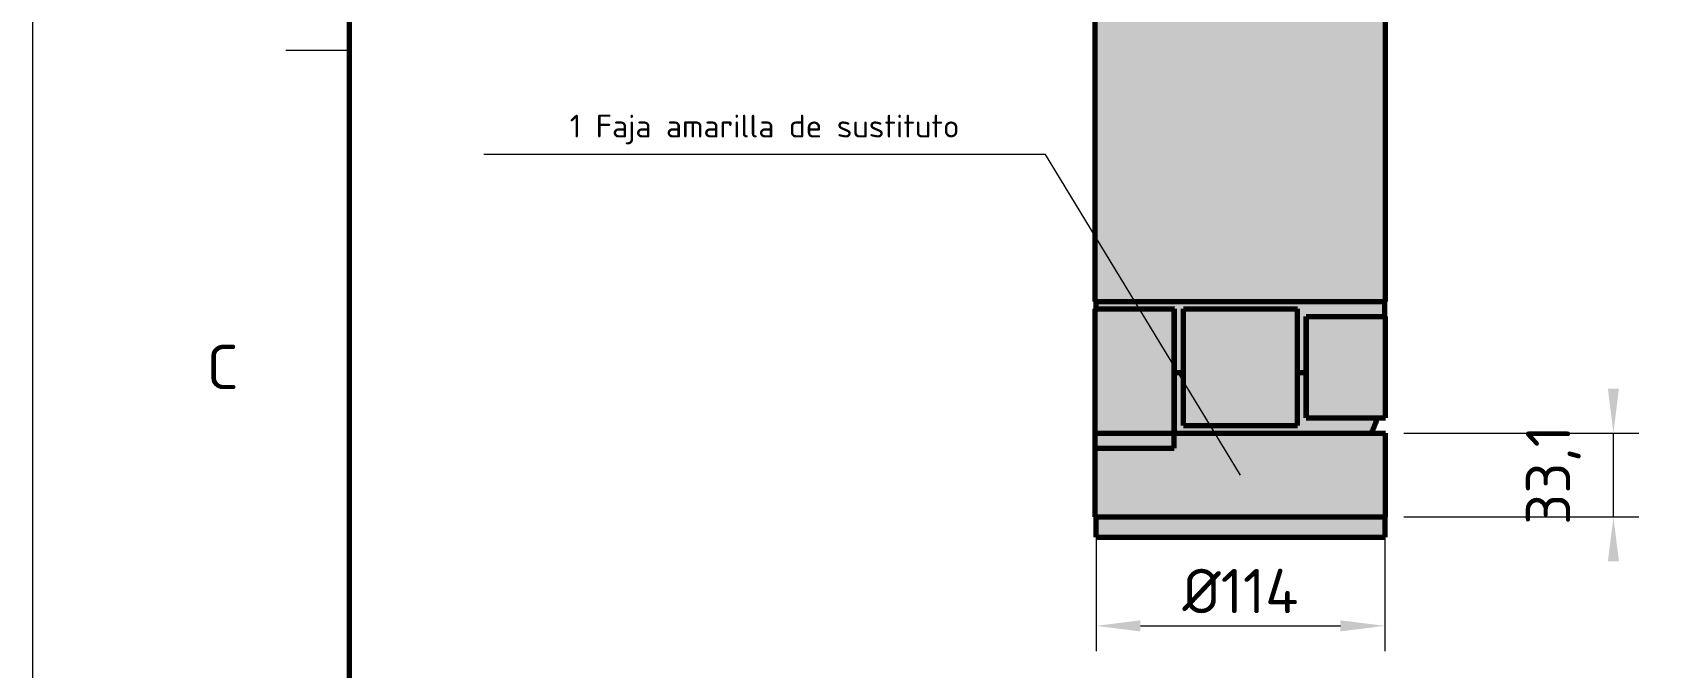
# Model space of a CAD drawing. Header units: millimetres. Extents: x 0 to 420, y 0 to 297.
# Drawn here: x 0 to 128.8, y 149.8 to 199.9 of the extents above; entities that cross this region are included whole.
import ezdxf
from ezdxf.enums import TextEntityAlignment as Align

# ---------------------------------------------------------------- set-up
doc = ezdxf.new("R2010")
doc.units = ezdxf.units.MM
for name, color, linetype, lineweight in [('01-VISIBLE', 7, 'CONTINUOUS', 70), ('04-COTA', 3, 'CONTINUOUS', 18), ('06-TEXTO', 7, 'CONTINUOUS', 25), ('07-RECUADRO', 7, 'CONTINUOUS', 70), ('08-FINA', 5, 'CONTINUOUS', 18), ('13-GRAFICA', 30, 'CONTINUOUS', 18)]:
    doc.layers.add(name, color=color, linetype=linetype, lineweight=lineweight)
doc.styles.add('ISO3098', font='isocpeur.ttf')
doc.dimstyles.new('FLAMA-IRAM', dxfattribs={"dimtxt": 3.5, "dimasz": 3.5, "dimexe": 2, "dimexo": 1.5, "dimgap": 1, "dimtad": 1, "dimdec": 1, "dimtxsty": 'ISO3098', "dimblk": 'IRAM_FLECHA', "dimblk1": 'IRAM_FLECHA', "dimblk2": 'IRAM_FLECHA', "dimcen": 2.5, "dimclrd": 256, "dimclre": 256, "dimclrt": 256, "dimazin": 3, "dimtfac": 1, "dimtmove": 0, "dimatfit": 3, "dimlwd": 18, "dimlwe": 18})

# ---------------------------------------------------------------- blocks, each defined once
blk = doc.blocks.new('IRAM_FLECHA')
blk.add_solid([(0, 0), (-1, 0.125), (-1, -0.125)])

msp = doc.modelspace()

# ---------------------------------------------------------------- hatches: boundary and pattern name
at = {"layer": '08-FINA'}
h = msp.add_hatch(color=7, dxfattribs=at)
h.dxf.hatch_style = 1
h.paths.add_polyline_path([(95.373, 164.969), (94.415, 167.313), (93.732, 166.897)])
at = {"layer": '13-GRAFICA', "true_color": 0xffffff}
h = msp.add_hatch(color=7, dxfattribs=at)
h.dxf.hatch_style = 1
h.paths.add_polyline_path([(83.973, 178.655), (83.973, 236.655), (106.773, 236.655), (106.773, 178.655)])
at = {"layer": '13-GRAFICA', "true_color": 0xb21820}
h = msp.add_hatch(color=7, dxfattribs=at)
h.dxf.hatch_style = 1
h.paths.add_polyline_path([(83.973, 178.055), (83.973, 178.655), (90.873, 178.655), (90.873, 178.055), (90.873, 168.855), (90.873, 168.255), (90.173, 168.255), (90.173, 178.055)])
at = {"layer": '13-GRAFICA', "true_color": 0xffffff}
h = msp.add_hatch(color=7, dxfattribs=at)
h.dxf.hatch_style = 1
h.paths.add_polyline_path([(83.973, 168.255), (83.973, 178.055), (90.173, 178.055), (90.173, 168.255)])
at = {"layer": '13-GRAFICA', "true_color": 0xb21820}
h = msp.add_hatch(color=7, dxfattribs=at)
h.dxf.hatch_style = 1
h.paths.add_polyline_path([(99.873, 178.655), (99.873, 178.055), (90.873, 178.055), (90.873, 178.655)])
at = {"layer": '13-GRAFICA', "true_color": 0xd7beeb}
h = msp.add_hatch(color=7, dxfattribs=at)
h.dxf.hatch_style = 1
h.paths.add_polyline_path([(90.873, 168.855), (90.873, 178.055), (99.873, 178.055), (99.873, 168.855)])
at = {"layer": '13-GRAFICA', "true_color": 0xb21820}
h = msp.add_hatch(color=7, dxfattribs=at)
h.dxf.hatch_style = 1
h.paths.add_polyline_path([(106.773, 178.655), (106.773, 177.455), (100.573, 177.455), (100.573, 169.455), (106.073, 169.455), (106.073, 169.055), (105.973, 169.055), (105.973, 168.755), (105.873, 168.755), (105.873, 168.555), (105.773, 168.555), (105.673, 168.255), (99.873, 168.255), (99.873, 168.855), (99.873, 178.055), (99.873, 178.655)])
at = {"layer": '13-GRAFICA', "true_color": 0xf7c8d7}
h = msp.add_hatch(color=7, dxfattribs=at)
h.dxf.hatch_style = 1
h.paths.add_polyline_path([(100.573, 169.455), (100.573, 177.455), (106.773, 177.455), (106.773, 169.455)])
at = {"layer": '13-GRAFICA', "true_color": 0xb21820}
h = msp.add_hatch(color=7, dxfattribs=at)
h.dxf.hatch_style = 1
h.paths.add_polyline_path([(90.873, 168.255), (90.873, 168.855), (99.873, 168.855), (99.873, 168.255)])
at = {"layer": '13-GRAFICA', "true_color": 0xffd200}
h = msp.add_hatch(color=7, dxfattribs=at)
h.dxf.hatch_style = 1
h.paths.add_polyline_path([(83.973, 161.655), (83.973, 168.255), (106.773, 168.255), (106.773, 161.655)])
at = {"layer": '13-GRAFICA', "true_color": 0x202020}
h = msp.add_hatch(color=7, dxfattribs=at)
h.dxf.hatch_style = 1
h.paths.add_polyline_path([(83.973, 160.055), (83.973, 161.655), (106.773, 161.655), (106.773, 160.055)])

# ---------------------------------------------------------------- linework, layer by layer
at = {"layer": '01-VISIBLE'}
for p, q in [((83.913, 178.683), (83.913, 236.675)), ((106.833, 178.683), (106.833, 236.675)), ((83.913, 167.083), (83.913, 178.083)), ((83.973, 178.083), (83.973, 178.683)), ((90.145, 167.083), (90.145, 178.083)), ((90.173, 178.083), (90.145, 178.083)), ((90.173, 168.283), (90.173, 178.083)), ((90.873, 168.883), (90.873, 178.083)), ((99.873, 168.883), (99.873, 178.083)), ((106.773, 177.483), (106.773, 178.683)), ((100.573, 177.483), (100.601, 177.483)), ((100.573, 169.483), (100.573, 177.483)), ((100.601, 169.483), (100.601, 177.483)), ((106.822, 169.483), (106.822, 177.483)), ((100.573, 169.483), (100.601, 169.483)), ((83.913, 161.655), (83.913, 168.283)), ((106.833, 161.655), (106.833, 168.283)), ((83.973, 160.055), (83.973, 161.655)), ((106.773, 161.655), (106.773, 160.055))]:
    msp.add_line(p, q, dxfattribs=at)
for points in [[(83.913, 178.683), (84.013, 178.683), (84.113, 178.683), (84.213, 178.683), (84.313, 178.683), (84.413, 178.683), (84.514, 178.683), (84.614, 178.683), (84.714, 178.683), (84.814, 178.683), (84.914, 178.683), (85.014, 178.683), (85.114, 178.683), (85.214, 178.683), (85.314, 178.683), (85.414, 178.683), (85.514, 178.683), (85.614, 178.683), (85.715, 178.683), (85.815, 178.683), (85.915, 178.683), (86.015, 178.683), (86.115, 178.683), (86.215, 178.683), (86.315, 178.683), (86.415, 178.683), (86.515, 178.683), (86.615, 178.683), (86.715, 178.683), (86.816, 178.683), (86.916, 178.683), (87.016, 178.683), (87.116, 178.683), (87.216, 178.683), (87.316, 178.683), (87.416, 178.683), (87.516, 178.683), (87.616, 178.683), (87.716, 178.683), (87.816, 178.683), (87.916, 178.683), (88.017, 178.683), (88.117, 178.683), (88.217, 178.683), (88.317, 178.683), (88.417, 178.683), (88.517, 178.683), (88.617, 178.683), (88.717, 178.683), (88.817, 178.683), (88.917, 178.683), (89.017, 178.683), (89.118, 178.683), (89.218, 178.683), (89.318, 178.683), (89.418, 178.683), (89.518, 178.683), (89.618, 178.683), (89.718, 178.683), (89.818, 178.683), (89.918, 178.683), (90.018, 178.683), (90.118, 178.683), (90.219, 178.683), (90.319, 178.683), (90.419, 178.683), (90.519, 178.683), (90.619, 178.683), (90.719, 178.683), (90.819, 178.683), (90.919, 178.683), (91.019, 178.683), (91.119, 178.683), (91.219, 178.683), (91.319, 178.683), (91.42, 178.683), (91.52, 178.683), (91.62, 178.683), (91.72, 178.683), (91.82, 178.683), (91.92, 178.683), (92.02, 178.683), (92.12, 178.683), (92.22, 178.683), (92.32, 178.683), (92.42, 178.683), (92.521, 178.683), (92.621, 178.683), (92.721, 178.683), (92.821, 178.683), (92.921, 178.683), (93.021, 178.683), (93.121, 178.683), (93.221, 178.683), (93.321, 178.683), (93.421, 178.683), (93.521, 178.683), (93.621, 178.683), (93.722, 178.683), (93.822, 178.683), (93.922, 178.683), (94.022, 178.683), (94.122, 178.683), (94.222, 178.683), (94.322, 178.683), (94.422, 178.683), (94.522, 178.683), (94.622, 178.683), (94.722, 178.683), (94.823, 178.683), (94.923, 178.683), (95.023, 178.683), (95.123, 178.683), (95.223, 178.683), (95.323, 178.683), (95.423, 178.683), (95.523, 178.683), (95.623, 178.683), (95.723, 178.683), (95.823, 178.683), (95.923, 178.683), (96.024, 178.683), (96.124, 178.683), (96.224, 178.683), (96.324, 178.683), (96.424, 178.683), (96.524, 178.683), (96.624, 178.683), (96.724, 178.683), (96.824, 178.683), (96.924, 178.683), (97.024, 178.683), (97.125, 178.683), (97.225, 178.683), (97.325, 178.683), (97.425, 178.683), (97.525, 178.683), (97.625, 178.683), (97.725, 178.683), (97.825, 178.683), (97.925, 178.683), (98.025, 178.683), (98.125, 178.683), (98.225, 178.683), (98.326, 178.683), (98.426, 178.683), (98.526, 178.683), (98.626, 178.683), (98.726, 178.683), (98.826, 178.683), (98.926, 178.683), (99.026, 178.683), (99.126, 178.683), (99.226, 178.683), (99.326, 178.683), (99.427, 178.683), (99.527, 178.683), (99.627, 178.683), (99.727, 178.683), (99.827, 178.683), (99.927, 178.683), (100.027, 178.683), (100.127, 178.683), (100.227, 178.683), (100.327, 178.683), (100.427, 178.683), (100.527, 178.683), (100.628, 178.683), (100.728, 178.683), (100.828, 178.683), (100.928, 178.683), (101.028, 178.683), (101.128, 178.683), (101.228, 178.683), (101.328, 178.683), (101.428, 178.683), (101.528, 178.683), (101.628, 178.683), (101.729, 178.683), (101.829, 178.683), (101.929, 178.683), (102.029, 178.683), (102.129, 178.683), (102.229, 178.683), (102.329, 178.683), (102.429, 178.683), (102.529, 178.683), (102.629, 178.683), (102.729, 178.683), (102.83, 178.683), (102.93, 178.683), (103.03, 178.683), (103.13, 178.683), (103.23, 178.683), (103.33, 178.683), (103.43, 178.683), (103.53, 178.683), (103.63, 178.683), (103.73, 178.683), (103.83, 178.683), (103.93, 178.683), (104.031, 178.683), (104.131, 178.683), (104.231, 178.683), (104.331, 178.683), (104.431, 178.683), (104.531, 178.683), (104.631, 178.683), (104.731, 178.683), (104.831, 178.683), (104.931, 178.683), (105.031, 178.683), (105.132, 178.683), (105.232, 178.683), (105.332, 178.683), (105.432, 178.683), (105.532, 178.683), (105.632, 178.683), (105.732, 178.683), (105.832, 178.683), (105.932, 178.683), (106.032, 178.683), (106.132, 178.683), (106.232, 178.683), (106.333, 178.683), (106.433, 178.683), (106.533, 178.683), (106.633, 178.683), (106.733, 178.683), (106.833, 178.683)], [(83.913, 178.083), (84.014, 178.083), (84.114, 178.083), (84.215, 178.083), (84.315, 178.083), (84.416, 178.083), (84.516, 178.083), (84.617, 178.083), (84.717, 178.083), (84.818, 178.083), (84.918, 178.083), (85.019, 178.083), (85.119, 178.083), (85.22, 178.083), (85.32, 178.083), (85.421, 178.083), (85.521, 178.083), (85.622, 178.083), (85.722, 178.083), (85.823, 178.083), (85.923, 178.083), (86.024, 178.083), (86.124, 178.083), (86.225, 178.083), (86.326, 178.083), (86.426, 178.083), (86.527, 178.083), (86.627, 178.083), (86.728, 178.083), (86.828, 178.083), (86.929, 178.083), (87.029, 178.083), (87.13, 178.083), (87.23, 178.083), (87.331, 178.083), (87.431, 178.083), (87.532, 178.083), (87.632, 178.083), (87.733, 178.083), (87.833, 178.083), (87.934, 178.083), (88.034, 178.083), (88.135, 178.083), (88.235, 178.083), (88.336, 178.083), (88.436, 178.083), (88.537, 178.083), (88.637, 178.083), (88.738, 178.083), (88.839, 178.083), (88.939, 178.083), (89.04, 178.083), (89.14, 178.083), (89.241, 178.083), (89.341, 178.083), (89.442, 178.083), (89.542, 178.083), (89.643, 178.083), (89.743, 178.083), (89.844, 178.083), (89.944, 178.083), (90.045, 178.083), (90.145, 178.083)], [(90.873, 178.083), (90.974, 178.083), (91.075, 178.083), (91.177, 178.083), (91.278, 178.083), (91.379, 178.083), (91.48, 178.083), (91.581, 178.083), (91.682, 178.083), (91.783, 178.083), (91.884, 178.083), (91.986, 178.083), (92.087, 178.083), (92.188, 178.083), (92.289, 178.083), (92.39, 178.083), (92.491, 178.083), (92.592, 178.083), (92.693, 178.083), (92.794, 178.083), (92.896, 178.083), (92.997, 178.083), (93.098, 178.083), (93.199, 178.083), (93.3, 178.083), (93.401, 178.083), (93.502, 178.083), (93.603, 178.083), (93.705, 178.083), (93.806, 178.083), (93.907, 178.083), (94.008, 178.083), (94.109, 178.083), (94.21, 178.083), (94.311, 178.083), (94.412, 178.083), (94.513, 178.083), (94.615, 178.083), (94.716, 178.083), (94.817, 178.083), (94.918, 178.083), (95.019, 178.083), (95.12, 178.083), (95.221, 178.083), (95.322, 178.083), (95.424, 178.083), (95.525, 178.083), (95.626, 178.083), (95.727, 178.083), (95.828, 178.083), (95.929, 178.083), (96.03, 178.083), (96.131, 178.083), (96.233, 178.083), (96.334, 178.083), (96.435, 178.083), (96.536, 178.083), (96.637, 178.083), (96.738, 178.083), (96.839, 178.083), (96.94, 178.083), (97.041, 178.083), (97.143, 178.083), (97.244, 178.083), (97.345, 178.083), (97.446, 178.083), (97.547, 178.083), (97.648, 178.083), (97.749, 178.083), (97.85, 178.083), (97.952, 178.083), (98.053, 178.083), (98.154, 178.083), (98.255, 178.083), (98.356, 178.083), (98.457, 178.083), (98.558, 178.083), (98.659, 178.083), (98.76, 178.083), (98.862, 178.083), (98.963, 178.083), (99.064, 178.083), (99.165, 178.083), (99.266, 178.083), (99.367, 178.083), (99.468, 178.083), (99.569, 178.083), (99.671, 178.083), (99.772, 178.083), (99.873, 178.083)], [(100.601, 177.483), (100.701, 177.483), (100.801, 177.483), (100.902, 177.483), (101.002, 177.483), (101.102, 177.483), (101.203, 177.483), (101.303, 177.483), (101.403, 177.483), (101.504, 177.483), (101.604, 177.483), (101.704, 177.483), (101.805, 177.483), (101.905, 177.483), (102.005, 177.483), (102.106, 177.483), (102.206, 177.483), (102.306, 177.483), (102.407, 177.483), (102.507, 177.483), (102.607, 177.483), (102.708, 177.483), (102.808, 177.483), (102.908, 177.483), (103.009, 177.483), (103.109, 177.483), (103.209, 177.483), (103.31, 177.483), (103.41, 177.483), (103.51, 177.483), (103.611, 177.483), (103.711, 177.483), (103.812, 177.483), (103.912, 177.483), (104.012, 177.483), (104.113, 177.483), (104.213, 177.483), (104.313, 177.483), (104.414, 177.483), (104.514, 177.483), (104.614, 177.483), (104.715, 177.483), (104.815, 177.483), (104.915, 177.483), (105.016, 177.483), (105.116, 177.483), (105.216, 177.483), (105.317, 177.483), (105.417, 177.483), (105.517, 177.483), (105.618, 177.483), (105.718, 177.483), (105.818, 177.483), (105.919, 177.483), (106.019, 177.483), (106.119, 177.483), (106.22, 177.483), (106.32, 177.483), (106.42, 177.483), (106.521, 177.483), (106.621, 177.483), (106.721, 177.483), (106.822, 177.483)], [(90.173, 173.055), (90.273, 173.055), (90.373, 173.055), (90.473, 173.055), (90.573, 173.055), (90.673, 173.055), (90.773, 173.055), (90.873, 173.055)], [(99.873, 173.055), (99.973, 173.055), (100.073, 173.055), (100.173, 173.055), (100.273, 173.055), (100.373, 173.055), (100.473, 173.055), (100.573, 173.055)], [(90.873, 168.883), (90.974, 168.883), (91.075, 168.883), (91.177, 168.883), (91.278, 168.883), (91.379, 168.883), (91.48, 168.883), (91.581, 168.883), (91.682, 168.883), (91.783, 168.883), (91.884, 168.883), (91.986, 168.883), (92.087, 168.883), (92.188, 168.883), (92.289, 168.883), (92.39, 168.883), (92.491, 168.883), (92.592, 168.883), (92.693, 168.883), (92.794, 168.883), (92.896, 168.883), (92.997, 168.883), (93.098, 168.883), (93.199, 168.883), (93.3, 168.883), (93.401, 168.883), (93.502, 168.883), (93.603, 168.883), (93.705, 168.883), (93.806, 168.883), (93.907, 168.883), (94.008, 168.883), (94.109, 168.883), (94.21, 168.883), (94.311, 168.883), (94.412, 168.883), (94.513, 168.883), (94.615, 168.883), (94.716, 168.883), (94.817, 168.883), (94.918, 168.883), (95.019, 168.883), (95.12, 168.883), (95.221, 168.883), (95.322, 168.883), (95.424, 168.883), (95.525, 168.883), (95.626, 168.883), (95.727, 168.883), (95.828, 168.883), (95.929, 168.883), (96.03, 168.883), (96.131, 168.883), (96.233, 168.883), (96.334, 168.883), (96.435, 168.883), (96.536, 168.883), (96.637, 168.883), (96.738, 168.883), (96.839, 168.883), (96.94, 168.883), (97.041, 168.883), (97.143, 168.883), (97.244, 168.883), (97.345, 168.883), (97.446, 168.883), (97.547, 168.883), (97.648, 168.883), (97.749, 168.883), (97.85, 168.883), (97.952, 168.883), (98.053, 168.883), (98.154, 168.883), (98.255, 168.883), (98.356, 168.883), (98.457, 168.883), (98.558, 168.883), (98.659, 168.883), (98.76, 168.883), (98.862, 168.883), (98.963, 168.883), (99.064, 168.883), (99.165, 168.883), (99.266, 168.883), (99.367, 168.883), (99.468, 168.883), (99.569, 168.883), (99.671, 168.883), (99.772, 168.883), (99.873, 168.883)], [(100.601, 169.483), (100.701, 169.483), (100.801, 169.483), (100.902, 169.483), (101.002, 169.483), (101.102, 169.483), (101.203, 169.483), (101.303, 169.483), (101.403, 169.483), (101.504, 169.483), (101.604, 169.483), (101.704, 169.483), (101.805, 169.483), (101.905, 169.483), (102.005, 169.483), (102.106, 169.483), (102.206, 169.483), (102.306, 169.483), (102.407, 169.483), (102.507, 169.483), (102.607, 169.483), (102.708, 169.483), (102.808, 169.483), (102.908, 169.483), (103.009, 169.483), (103.109, 169.483), (103.209, 169.483), (103.31, 169.483), (103.41, 169.483), (103.51, 169.483), (103.611, 169.483), (103.711, 169.483), (103.812, 169.483), (103.912, 169.483), (104.012, 169.483), (104.113, 169.483), (104.213, 169.483), (104.313, 169.483), (104.414, 169.483), (104.514, 169.483), (104.614, 169.483), (104.715, 169.483), (104.815, 169.483), (104.915, 169.483), (105.016, 169.483), (105.116, 169.483), (105.216, 169.483), (105.317, 169.483), (105.417, 169.483), (105.517, 169.483), (105.618, 169.483), (105.718, 169.483), (105.818, 169.483), (105.919, 169.483), (106.019, 169.483), (106.119, 169.483), (106.22, 169.483), (106.32, 169.483), (106.42, 169.483), (106.521, 169.483), (106.621, 169.483), (106.721, 169.483), (106.822, 169.483)], [(105.727, 168.283), (105.771, 168.381), (105.815, 168.479), (105.857, 168.578), (105.899, 168.677), (105.939, 168.777), (105.979, 168.877), (106.017, 168.977), (106.055, 169.078), (106.092, 169.179), (106.128, 169.28), (106.163, 169.381), (106.197, 169.483)], [(83.913, 168.283), (84.013, 168.283), (84.113, 168.283), (84.213, 168.283), (84.313, 168.283), (84.413, 168.283), (84.514, 168.283), (84.614, 168.283), (84.714, 168.283), (84.814, 168.283), (84.914, 168.283), (85.014, 168.283), (85.114, 168.283), (85.214, 168.283), (85.314, 168.283), (85.414, 168.283), (85.514, 168.283), (85.614, 168.283), (85.715, 168.283), (85.815, 168.283), (85.915, 168.283), (86.015, 168.283), (86.115, 168.283), (86.215, 168.283), (86.315, 168.283), (86.415, 168.283), (86.515, 168.283), (86.615, 168.283), (86.715, 168.283), (86.816, 168.283), (86.916, 168.283), (87.016, 168.283), (87.116, 168.283), (87.216, 168.283), (87.316, 168.283), (87.416, 168.283), (87.516, 168.283), (87.616, 168.283), (87.716, 168.283), (87.816, 168.283), (87.916, 168.283), (88.017, 168.283), (88.117, 168.283), (88.217, 168.283), (88.317, 168.283), (88.417, 168.283), (88.517, 168.283), (88.617, 168.283), (88.717, 168.283), (88.817, 168.283), (88.917, 168.283), (89.017, 168.283), (89.118, 168.283), (89.218, 168.283), (89.318, 168.283), (89.418, 168.283), (89.518, 168.283), (89.618, 168.283), (89.718, 168.283), (89.818, 168.283), (89.918, 168.283), (90.018, 168.283), (90.118, 168.283), (90.219, 168.283), (90.319, 168.283), (90.419, 168.283), (90.519, 168.283), (90.619, 168.283), (90.719, 168.283), (90.819, 168.283), (90.919, 168.283), (91.019, 168.283), (91.119, 168.283), (91.219, 168.283), (91.319, 168.283), (91.42, 168.283), (91.52, 168.283), (91.62, 168.283), (91.72, 168.283), (91.82, 168.283), (91.92, 168.283), (92.02, 168.283), (92.12, 168.283), (92.22, 168.283), (92.32, 168.283), (92.42, 168.283), (92.521, 168.283), (92.621, 168.283), (92.721, 168.283), (92.821, 168.283), (92.921, 168.283), (93.021, 168.283), (93.121, 168.283), (93.221, 168.283), (93.321, 168.283), (93.421, 168.283), (93.521, 168.283), (93.621, 168.283), (93.722, 168.283), (93.822, 168.283), (93.922, 168.283), (94.022, 168.283), (94.122, 168.283), (94.222, 168.283), (94.322, 168.283), (94.422, 168.283), (94.522, 168.283), (94.622, 168.283), (94.722, 168.283), (94.823, 168.283), (94.923, 168.283), (95.023, 168.283), (95.123, 168.283), (95.223, 168.283), (95.323, 168.283), (95.423, 168.283), (95.523, 168.283), (95.623, 168.283), (95.723, 168.283), (95.823, 168.283), (95.923, 168.283), (96.024, 168.283), (96.124, 168.283), (96.224, 168.283), (96.324, 168.283), (96.424, 168.283), (96.524, 168.283), (96.624, 168.283), (96.724, 168.283), (96.824, 168.283), (96.924, 168.283), (97.024, 168.283), (97.125, 168.283), (97.225, 168.283), (97.325, 168.283), (97.425, 168.283), (97.525, 168.283), (97.625, 168.283), (97.725, 168.283), (97.825, 168.283), (97.925, 168.283), (98.025, 168.283), (98.125, 168.283), (98.225, 168.283), (98.326, 168.283), (98.426, 168.283), (98.526, 168.283), (98.626, 168.283), (98.726, 168.283), (98.826, 168.283), (98.926, 168.283), (99.026, 168.283), (99.126, 168.283), (99.226, 168.283), (99.326, 168.283), (99.427, 168.283), (99.527, 168.283), (99.627, 168.283), (99.727, 168.283), (99.827, 168.283), (99.927, 168.283), (100.027, 168.283), (100.127, 168.283), (100.227, 168.283), (100.327, 168.283), (100.427, 168.283), (100.527, 168.283), (100.628, 168.283), (100.728, 168.283), (100.828, 168.283), (100.928, 168.283), (101.028, 168.283), (101.128, 168.283), (101.228, 168.283), (101.328, 168.283), (101.428, 168.283), (101.528, 168.283), (101.628, 168.283), (101.729, 168.283), (101.829, 168.283), (101.929, 168.283), (102.029, 168.283), (102.129, 168.283), (102.229, 168.283), (102.329, 168.283), (102.429, 168.283), (102.529, 168.283), (102.629, 168.283), (102.729, 168.283), (102.83, 168.283), (102.93, 168.283), (103.03, 168.283), (103.13, 168.283), (103.23, 168.283), (103.33, 168.283), (103.43, 168.283), (103.53, 168.283), (103.63, 168.283), (103.73, 168.283), (103.83, 168.283), (103.93, 168.283), (104.031, 168.283), (104.131, 168.283), (104.231, 168.283), (104.331, 168.283), (104.431, 168.283), (104.531, 168.283), (104.631, 168.283), (104.731, 168.283), (104.831, 168.283), (104.931, 168.283), (105.031, 168.283), (105.132, 168.283), (105.232, 168.283), (105.332, 168.283), (105.432, 168.283), (105.532, 168.283), (105.632, 168.283), (105.732, 168.283), (105.832, 168.283), (105.932, 168.283), (106.032, 168.283), (106.132, 168.283), (106.232, 168.283), (106.333, 168.283), (106.433, 168.283), (106.533, 168.283), (106.633, 168.283), (106.733, 168.283), (106.833, 168.283)], [(83.913, 167.083), (84.014, 167.083), (84.114, 167.083), (84.215, 167.083), (84.315, 167.083), (84.416, 167.083), (84.516, 167.083), (84.617, 167.083), (84.717, 167.083), (84.818, 167.083), (84.918, 167.083), (85.019, 167.083), (85.119, 167.083), (85.22, 167.083), (85.32, 167.083), (85.421, 167.083), (85.521, 167.083), (85.622, 167.083), (85.722, 167.083), (85.823, 167.083), (85.923, 167.083), (86.024, 167.083), (86.124, 167.083), (86.225, 167.083), (86.326, 167.083), (86.426, 167.083), (86.527, 167.083), (86.627, 167.083), (86.728, 167.083), (86.828, 167.083), (86.929, 167.083), (87.029, 167.083), (87.13, 167.083), (87.23, 167.083), (87.331, 167.083), (87.431, 167.083), (87.532, 167.083), (87.632, 167.083), (87.733, 167.083), (87.833, 167.083), (87.934, 167.083), (88.034, 167.083), (88.135, 167.083), (88.235, 167.083), (88.336, 167.083), (88.436, 167.083), (88.537, 167.083), (88.637, 167.083), (88.738, 167.083), (88.839, 167.083), (88.939, 167.083), (89.04, 167.083), (89.14, 167.083), (89.241, 167.083), (89.341, 167.083), (89.442, 167.083), (89.542, 167.083), (89.643, 167.083), (89.743, 167.083), (89.844, 167.083), (89.944, 167.083), (90.045, 167.083), (90.145, 167.083)], [(83.913, 161.655), (84.013, 161.655), (84.113, 161.655), (84.213, 161.655), (84.313, 161.655), (84.413, 161.655), (84.514, 161.655), (84.614, 161.655), (84.714, 161.655), (84.814, 161.655), (84.914, 161.655), (85.014, 161.655), (85.114, 161.655), (85.214, 161.655), (85.314, 161.655), (85.414, 161.655), (85.514, 161.655), (85.614, 161.655), (85.715, 161.655), (85.815, 161.655), (85.915, 161.655), (86.015, 161.655), (86.115, 161.655), (86.215, 161.655), (86.315, 161.655), (86.415, 161.655), (86.515, 161.655), (86.615, 161.655), (86.715, 161.655), (86.816, 161.655), (86.916, 161.655), (87.016, 161.655), (87.116, 161.655), (87.216, 161.655), (87.316, 161.655), (87.416, 161.655), (87.516, 161.655), (87.616, 161.655), (87.716, 161.655), (87.816, 161.655), (87.916, 161.655), (88.017, 161.655), (88.117, 161.655), (88.217, 161.655), (88.317, 161.655), (88.417, 161.655), (88.517, 161.655), (88.617, 161.655), (88.717, 161.655), (88.817, 161.655), (88.917, 161.655), (89.017, 161.655), (89.118, 161.655), (89.218, 161.655), (89.318, 161.655), (89.418, 161.655), (89.518, 161.655), (89.618, 161.655), (89.718, 161.655), (89.818, 161.655), (89.918, 161.655), (90.018, 161.655), (90.118, 161.655), (90.219, 161.655), (90.319, 161.655), (90.419, 161.655), (90.519, 161.655), (90.619, 161.655), (90.719, 161.655), (90.819, 161.655), (90.919, 161.655), (91.019, 161.655), (91.119, 161.655), (91.219, 161.655), (91.319, 161.655), (91.42, 161.655), (91.52, 161.655), (91.62, 161.655), (91.72, 161.655), (91.82, 161.655), (91.92, 161.655), (92.02, 161.655), (92.12, 161.655), (92.22, 161.655), (92.32, 161.655), (92.42, 161.655), (92.521, 161.655), (92.621, 161.655), (92.721, 161.655), (92.821, 161.655), (92.921, 161.655), (93.021, 161.655), (93.121, 161.655), (93.221, 161.655), (93.321, 161.655), (93.421, 161.655), (93.521, 161.655), (93.621, 161.655), (93.722, 161.655), (93.822, 161.655), (93.922, 161.655), (94.022, 161.655), (94.122, 161.655), (94.222, 161.655), (94.322, 161.655), (94.422, 161.655), (94.522, 161.655), (94.622, 161.655), (94.722, 161.655), (94.823, 161.655), (94.923, 161.655), (95.023, 161.655), (95.123, 161.655), (95.223, 161.655), (95.323, 161.655), (95.423, 161.655), (95.523, 161.655), (95.623, 161.655), (95.723, 161.655), (95.823, 161.655), (95.923, 161.655), (96.024, 161.655), (96.124, 161.655), (96.224, 161.655), (96.324, 161.655), (96.424, 161.655), (96.524, 161.655), (96.624, 161.655), (96.724, 161.655), (96.824, 161.655), (96.924, 161.655), (97.024, 161.655), (97.125, 161.655), (97.225, 161.655), (97.325, 161.655), (97.425, 161.655), (97.525, 161.655), (97.625, 161.655), (97.725, 161.655), (97.825, 161.655), (97.925, 161.655), (98.025, 161.655), (98.125, 161.655), (98.225, 161.655), (98.326, 161.655), (98.426, 161.655), (98.526, 161.655), (98.626, 161.655), (98.726, 161.655), (98.826, 161.655), (98.926, 161.655), (99.026, 161.655), (99.126, 161.655), (99.226, 161.655), (99.326, 161.655), (99.427, 161.655), (99.527, 161.655), (99.627, 161.655), (99.727, 161.655), (99.827, 161.655), (99.927, 161.655), (100.027, 161.655), (100.127, 161.655), (100.227, 161.655), (100.327, 161.655), (100.427, 161.655), (100.527, 161.655), (100.628, 161.655), (100.728, 161.655), (100.828, 161.655), (100.928, 161.655), (101.028, 161.655), (101.128, 161.655), (101.228, 161.655), (101.328, 161.655), (101.428, 161.655), (101.528, 161.655), (101.628, 161.655), (101.729, 161.655), (101.829, 161.655), (101.929, 161.655), (102.029, 161.655), (102.129, 161.655), (102.229, 161.655), (102.329, 161.655), (102.429, 161.655), (102.529, 161.655), (102.629, 161.655), (102.729, 161.655), (102.83, 161.655), (102.93, 161.655), (103.03, 161.655), (103.13, 161.655), (103.23, 161.655), (103.33, 161.655), (103.43, 161.655), (103.53, 161.655), (103.63, 161.655), (103.73, 161.655), (103.83, 161.655), (103.93, 161.655), (104.031, 161.655), (104.131, 161.655), (104.231, 161.655), (104.331, 161.655), (104.431, 161.655), (104.531, 161.655), (104.631, 161.655), (104.731, 161.655), (104.831, 161.655), (104.931, 161.655), (105.031, 161.655), (105.132, 161.655), (105.232, 161.655), (105.332, 161.655), (105.432, 161.655), (105.532, 161.655), (105.632, 161.655), (105.732, 161.655), (105.832, 161.655), (105.932, 161.655), (106.032, 161.655), (106.132, 161.655), (106.232, 161.655), (106.333, 161.655), (106.433, 161.655), (106.533, 161.655), (106.633, 161.655), (106.733, 161.655), (106.833, 161.655)], [(83.973, 160.055), (84.073, 160.055), (84.173, 160.055), (84.273, 160.055), (84.373, 160.055), (84.473, 160.055), (84.573, 160.055), (84.673, 160.055), (84.773, 160.055), (84.873, 160.055), (84.973, 160.055), (85.073, 160.055), (85.173, 160.055), (85.273, 160.055), (85.373, 160.055), (85.473, 160.055), (85.573, 160.055), (85.673, 160.055), (85.773, 160.055), (85.873, 160.055), (85.973, 160.055), (86.073, 160.055), (86.173, 160.055), (86.273, 160.055), (86.373, 160.055), (86.473, 160.055), (86.573, 160.055), (86.673, 160.055), (86.773, 160.055), (86.873, 160.055), (86.973, 160.055), (87.073, 160.055), (87.173, 160.055), (87.273, 160.055), (87.373, 160.055), (87.473, 160.055), (87.573, 160.055), (87.673, 160.055), (87.773, 160.055), (87.873, 160.055), (87.973, 160.055), (88.073, 160.055), (88.173, 160.055), (88.273, 160.055), (88.373, 160.055), (88.473, 160.055), (88.573, 160.055), (88.673, 160.055), (88.773, 160.055), (88.873, 160.055), (88.973, 160.055), (89.073, 160.055), (89.173, 160.055), (89.273, 160.055), (89.373, 160.055), (89.473, 160.055), (89.573, 160.055), (89.673, 160.055), (89.773, 160.055), (89.873, 160.055), (89.973, 160.055), (90.073, 160.055), (90.173, 160.055), (90.273, 160.055), (90.373, 160.055), (90.473, 160.055), (90.573, 160.055), (90.673, 160.055), (90.773, 160.055), (90.873, 160.055), (90.973, 160.055), (91.073, 160.055), (91.173, 160.055), (91.273, 160.055), (91.373, 160.055), (91.473, 160.055), (91.573, 160.055), (91.673, 160.055), (91.773, 160.055), (91.873, 160.055), (91.973, 160.055), (92.073, 160.055), (92.173, 160.055), (92.273, 160.055), (92.373, 160.055), (92.473, 160.055), (92.573, 160.055), (92.673, 160.055), (92.773, 160.055), (92.873, 160.055), (92.973, 160.055), (93.073, 160.055), (93.173, 160.055), (93.273, 160.055), (93.373, 160.055), (93.473, 160.055), (93.573, 160.055), (93.673, 160.055), (93.773, 160.055), (93.873, 160.055), (93.973, 160.055), (94.073, 160.055), (94.173, 160.055), (94.273, 160.055), (94.373, 160.055), (94.473, 160.055), (94.573, 160.055), (94.673, 160.055), (94.773, 160.055), (94.873, 160.055), (94.973, 160.055), (95.073, 160.055), (95.173, 160.055), (95.273, 160.055), (95.373, 160.055), (95.473, 160.055), (95.573, 160.055), (95.673, 160.055), (95.773, 160.055), (95.873, 160.055), (95.973, 160.055), (96.073, 160.055), (96.173, 160.055), (96.273, 160.055), (96.373, 160.055), (96.473, 160.055), (96.573, 160.055), (96.673, 160.055), (96.773, 160.055), (96.873, 160.055), (96.973, 160.055), (97.073, 160.055), (97.173, 160.055), (97.273, 160.055), (97.373, 160.055), (97.473, 160.055), (97.573, 160.055), (97.673, 160.055), (97.773, 160.055), (97.873, 160.055), (97.973, 160.055), (98.073, 160.055), (98.173, 160.055), (98.273, 160.055), (98.373, 160.055), (98.473, 160.055), (98.573, 160.055), (98.673, 160.055), (98.773, 160.055), (98.873, 160.055), (98.973, 160.055), (99.073, 160.055), (99.173, 160.055), (99.273, 160.055), (99.373, 160.055), (99.473, 160.055), (99.573, 160.055), (99.673, 160.055), (99.773, 160.055), (99.873, 160.055), (99.973, 160.055), (100.073, 160.055), (100.173, 160.055), (100.273, 160.055), (100.373, 160.055), (100.473, 160.055), (100.573, 160.055), (100.673, 160.055), (100.773, 160.055), (100.873, 160.055), (100.973, 160.055), (101.073, 160.055), (101.173, 160.055), (101.273, 160.055), (101.373, 160.055), (101.473, 160.055), (101.573, 160.055), (101.673, 160.055), (101.773, 160.055), (101.873, 160.055), (101.973, 160.055), (102.073, 160.055), (102.173, 160.055), (102.273, 160.055), (102.373, 160.055), (102.473, 160.055), (102.573, 160.055), (102.673, 160.055), (102.773, 160.055), (102.873, 160.055), (102.973, 160.055), (103.073, 160.055), (103.173, 160.055), (103.273, 160.055), (103.373, 160.055), (103.473, 160.055), (103.573, 160.055), (103.673, 160.055), (103.773, 160.055), (103.873, 160.055), (103.973, 160.055), (104.073, 160.055), (104.173, 160.055), (104.273, 160.055), (104.373, 160.055), (104.473, 160.055), (104.573, 160.055), (104.673, 160.055), (104.773, 160.055), (104.873, 160.055), (104.973, 160.055), (105.073, 160.055), (105.173, 160.055), (105.273, 160.055), (105.373, 160.055), (105.473, 160.055), (105.573, 160.055), (105.673, 160.055), (105.773, 160.055), (105.873, 160.055), (105.973, 160.055), (106.073, 160.055), (106.173, 160.055), (106.273, 160.055), (106.373, 160.055), (106.473, 160.055), (106.573, 160.055), (106.673, 160.055), (106.773, 160.055)]]:
    msp.add_lwpolyline(points, dxfattribs=at)
at = {"layer": '07-RECUADRO'}
msp.add_lwpolyline([(25, 10), (410, 10), (410, 287), (25, 287)], close=True, dxfattribs=at)
at = {"layer": '08-FINA'}
for p, q in [((25, 198.5), (20, 198.5)), ((79.973, 190.283), (35.621, 190.283)), ((95.373, 164.969), (79.973, 190.283))]:
    msp.add_line(p, q, dxfattribs=at)
msp.add_lwpolyline([(0, 0), (420, 0), (420, 297), (0, 297)], close=True, dxfattribs=at)

# ---------------------------------------------------------------- texts
at = {"layer": '06-TEXTO', "style": 'ISO3098'}
msp.add_text('1 Faja amarilla de sustituto', height=1.8, dxfattribs=at).set_placement((57.797, 191.083), align=Align.BOTTOM_CENTER)
msp.add_text('C', height=3.5, dxfattribs=at).set_placement((15, 173.5), align=Align.MIDDLE_CENTER)

# ---------------------------------------------------------------- dimensions: what is measured, and where the dimension line sits
at = {"layer": '04-COTA'}
msp.add_linear_dim(base=(124.827, 161.655), p1=(106.773, 161.655), p2=(106.773, 168.283), angle=90, dimstyle='FLAMA-IRAM', override={"dimlfac": 5}, dxfattribs=at).render()
msp.add_linear_dim(base=(83.973, 153.055), p1=(83.973, 161.655), p2=(106.773, 161.655), dimstyle='FLAMA-IRAM', override={"dimlfac": 5, "dimpost": '%%c<>'}, dxfattribs=at).render()

doc.saveas('drawing.dxf')
